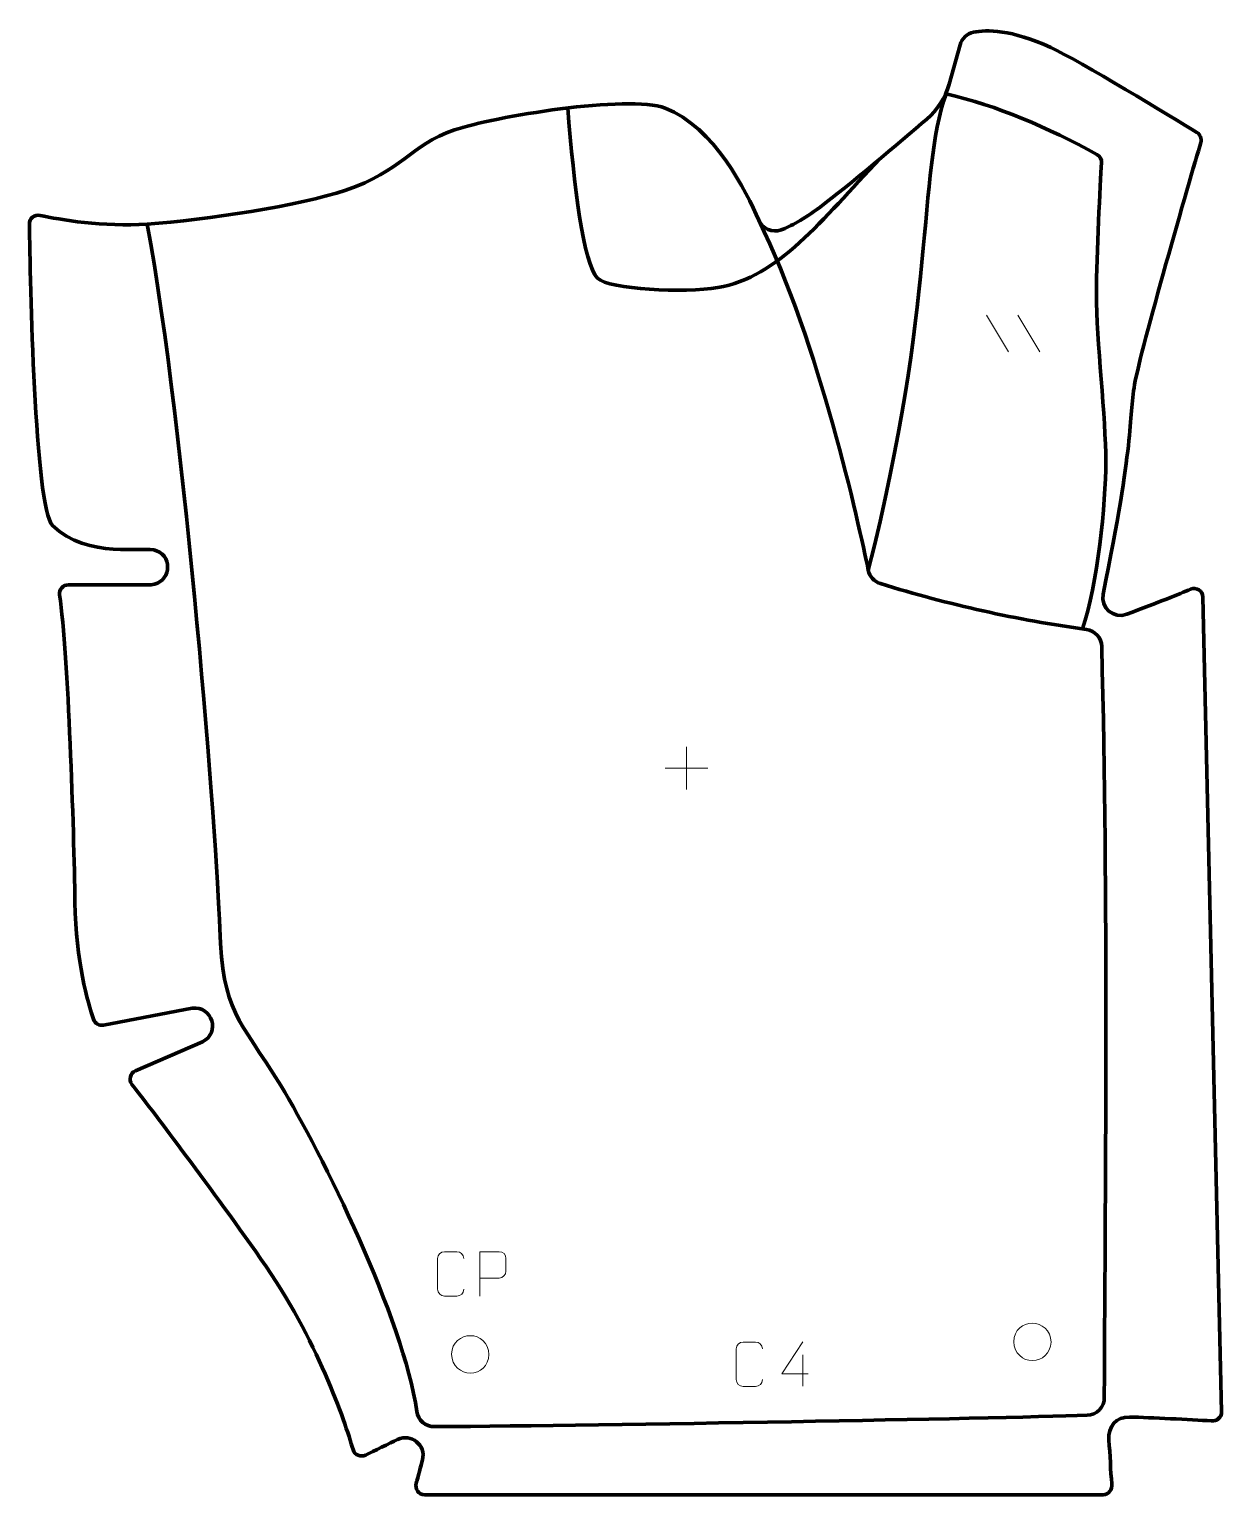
# Model space of a CAD drawing. Header units: millimetres. Extents: x -335 to 335, y -411 to 412.
import ezdxf

# ---------------------------------------------------------------- set-up
doc = ezdxf.new("R2010")
doc.units = ezdxf.units.MM
doc.header["$MEASUREMENT"] = 0
for name, color, linetype in [('layer 1', 7, 'Continuous'), ('layer 2', 7, 'Continuous'), ('layer 3', 7, 'Continuous')]:
    doc.layers.add(name, color=color, linetype=linetype)

msp = doc.modelspace()

# ---------------------------------------------------------------- linework, layer by layer
at = {"layer": 'layer 1', "color": 250, "lineweight": 9}
for points in [[(202.9121, 251.695), (202.9121, 251.695), (215.2764, 231.1507), (215.2764, 231.1507)], [(220.642, 251.695), (220.642, 251.695), (233.0063, 231.1507), (233.0063, 231.1507)], [(34.3753, 8.9837), (34.3753, 8.9837), (34.3753, -14.9942), (34.3753, -14.9942)], [(22.3864, -3.0053), (22.3864, -3.0053), (46.3643, -3.0053), (46.3643, -3.0053)]]:
    msp.add_open_spline(points, degree=3, dxfattribs=at)
for points, knots in [([(-90.8462, -296.0088), (-90.986, -298.3322), (-92.6632, -299.8118), (-94.8109, -299.8226), (-94.8109, -299.8226), (-97.1428, -299.8222), (-99.4747, -299.8222), (-101.8062, -299.8226), (-101.8062, -299.8226), (-103.7312, -299.928), (-105.7033, -298.0435), (-105.6921, -296.0262), (-105.6921, -296.0262), (-105.6917, -290.2561), (-105.6917, -284.4864), (-105.6921, -278.7171), (-105.6921, -278.7171), (-105.6879, -276.579), (-103.9412, -274.8598), (-101.7888, -274.8733), (-101.7888, -274.8733), (-99.4631, -274.8733), (-97.137, -274.8733), (-94.8109, -274.8733), (-94.8109, -274.8733), (-92.8643, -274.8378), (-90.8729, -276.3293), (-90.8462, -278.7669)], [0, 0, 0, 0, 0.125, 0.125, 0.125, 0.125, 0.25, 0.25, 0.25, 0.25, 0.375, 0.375, 0.375, 0.375, 0.5, 0.5, 0.5, 0.5, 0.625, 0.625, 0.625, 0.625, 0.75, 0.75, 0.75, 0.75, 1, 1, 1, 1]), ([(-81.8952, -299.827), (-81.8952, -299.827), (-81.8952, -274.8734), (-81.8952, -274.8734), (-81.8952, -274.8734), (-78.3002, -274.8734), (-74.7049, -274.8734), (-71.1095, -274.8734), (-71.1095, -274.8734), (-68.7843, -274.9113), (-67.2269, -276.4014), (-67.2311, -278.7675), (-67.2311, -278.7675), (-67.2315, -280.8032), (-67.2315, -283.8625), (-67.2311, -285.8985), (-67.2311, -285.8985), (-67.2376, -287.7739), (-69.0498, -289.7158), (-71.0594, -289.7349), (-71.0594, -289.7349), (-71.0594, -289.7349), (-81.8952, -289.7349), (-81.8952, -289.7349)], [0, 0, 0, 0, 0.14285714, 0.14285714, 0.14285714, 0.14285714, 0.28571429, 0.28571429, 0.28571429, 0.28571429, 0.42857143, 0.42857143, 0.42857143, 0.42857143, 0.57142857, 0.57142857, 0.57142857, 0.57142857, 0.71428571, 0.71428571, 0.71428571, 0.71428571, 1, 1, 1, 1]), ([(218.3099, -325.4981), (218.3806, -318.8577), (223.6546, -315.0117), (228.8099, -315.1087), (228.8099, -315.1087), (233.9652, -315.0117), (239.2392, -319.0751), (239.3099, -325.7155), (239.3099, -325.7155), (238.9397, -332.0448), (234.4978, -336.0755), (228.8099, -336.1049), (228.8099, -336.1049), (223.6546, -336.2019), (218.3806, -332.1385), (218.3099, -325.4981)], [0, 0, 0, 0, 0.2, 0.2, 0.2, 0.2, 0.4, 0.4, 0.4, 0.4, 0.6, 0.6, 0.6, 0.6, 1, 1, 1, 1]), ([(-97.7845, -332.4982), (-97.7138, -325.8578), (-92.4398, -322.0118), (-87.2845, -322.1088), (-87.2845, -322.1088), (-82.1292, -322.0118), (-76.8552, -326.0752), (-76.7845, -332.7156), (-76.7845, -332.7156), (-77.1547, -339.0449), (-81.5966, -343.0756), (-87.2845, -343.105), (-87.2845, -343.105), (-92.4398, -343.202), (-97.7138, -339.1386), (-97.7845, -332.4982)], [0, 0, 0, 0, 0.2, 0.2, 0.2, 0.2, 0.4, 0.4, 0.4, 0.4, 0.6, 0.6, 0.6, 0.6, 1, 1, 1, 1])]:
    msp.add_open_spline(points, degree=3, knots=knots, dxfattribs=at)
at = {"layer": 'layer 2', "color": 12, "lineweight": 200}
msp.add_open_spline([(268.5401, -411.4999), (268.5401, -411.4999), (-112.8644, -411.4999), (-112.8644, -411.4999), (-112.8644, -411.4999), (-116.2479, -411.4999), (-118.5826, -408.236), (-117.6294, -404.9943), (-117.6294, -404.9943), (-116.6695, -401.729), (-114.9673, -395.1366), (-114.1239, -391.8396), (-114.1239, -391.8396), (-112.0418, -383.7006), (-120.5134, -376.7999), (-128.0991, -380.4304), (-128.0991, -380.4304), (-132.6143, -382.5915), (-141.6285, -386.949), (-146.1028, -389.1934), (-146.1028, -389.1934), (-148.9095, -390.6006), (-152.3057, -389.1687), (-153.1876, -386.1584), (-153.1876, -386.1584), (-157.8454, -370.2587), (-173.0677, -324.3722), (-204.9645, -279.0065), (-204.9645, -279.0065), (-236.7332, -233.8226), (-266.9514, -194.446), (-277.509, -180.8319), (-277.509, -180.8319), (-279.5071, -178.2553), (-278.5373, -174.4904), (-275.5433, -173.1942), (-275.5433, -173.1942), (-275.5433, -173.1942), (-237.8589, -156.8837), (-237.8589, -156.8837), (-237.8589, -156.8837), (-227.6312, -151.9211), (-232.3108, -136.4755), (-243.5778, -138.0069), (-243.5778, -138.0069), (-243.5778, -138.0069), (-293.4468, -147.5117), (-293.4468, -147.5117), (-293.4468, -147.5117), (-295.8908, -147.9774), (-298.3035, -146.579), (-299.1131, -144.2295), (-299.1131, -144.2295), (-302.225, -135.1963), (-309.0914, -111.6332), (-309.5525, -78.4756), (-309.5525, -78.4756), (-310.1138, -38.1238), (-313.3099, 61.1712), (-318.1515, 94.3764), (-318.1515, 94.3764), (-318.5896, 97.3803), (-316.2743, 100.0762), (-313.2345, 100.0914), (-313.2345, 100.0914), (-299.9869, 100.157), (-270.1419, 99.7908), (-266.6212, 100.0904), (-266.6212, 100.0904), (-256.2016, 100.9769), (-253.9434, 115.2872), (-263.6177, 119.2532), (-263.6177, 119.2532), (-270.3649, 122.0194), (-302.4098, 114.0685), (-322.1149, 133.4067), (-322.1149, 133.4067), (-332.2936, 143.3959), (-334.7359, 272.4371), (-335.1709, 302.7947), (-335.1709, 302.7947), (-335.2167, 306), (-332.27, 308.4123), (-329.1303, 307.7452), (-329.1303, 307.7452), (-318.0855, 305.3993), (-293.6627, 301.1261), (-268.9129, 302.8914), (-268.9129, 302.8914), (-235.4445, 305.2786), (-183.8804, 313.0365), (-157.1529, 321.9893), (-157.1529, 321.9893), (-125.677, 332.5332), (-121.3833, 347.1823), (-96.1696, 355.813), (-96.1696, 355.813), (-74.6777, 363.1698), (1.5889, 375.964), (22.3361, 368.0491), (22.3361, 368.0491), (49.7889, 357.5758), (68.0477, 321.0397), (74.894, 305.0726), (74.894, 305.0726), (77.004, 300.1513), (82.6301, 297.739), (87.6318, 299.6649), (87.6318, 299.6649), (92.7576, 301.6383), (99.9681, 305.3784), (109.3971, 312.4404), (109.3971, 312.4404), (125.0058, 324.1307), (154.4549, 349.0767), (169.4473, 361.892), (169.4473, 361.892), (175.4876, 367.0549), (179.8486, 373.8964), (181.9762, 381.5463), (181.9762, 381.5463), (181.9762, 381.5463), (188.1258, 403.6539), (188.1258, 403.6539), (188.1258, 403.6539), (189.1263, 407.2501), (192.0459, 409.9982), (195.7056, 410.7553), (195.7056, 410.7553), (202.9711, 412.2585), (216.9023, 412.4013), (239.0863, 402.1602), (239.0863, 402.1602), (255.1585, 394.7406), (307.6639, 362.7655), (321.2934, 354.4237), (321.2934, 354.4237), (323.2157, 353.2472), (324.1118, 350.9333), (323.4803, 348.7719), (323.4803, 348.7719), (317.6168, 328.6911), (289.5096, 232.0028), (286.3003, 212.7718), (286.3003, 212.7718), (282.9352, 192.6088), (286.1631, 180.3011), (268.5433, 94.8823), (268.5433, 94.8823), (266.9575, 87.1932), (274.4632, 80.768), (281.8299, 83.5087), (281.8299, 83.5087), (300.0329, 90.2817), (311.3867, 94.8876), (317.7727, 97.5902), (317.7727, 97.5902), (321.025, 98.9664), (324.6395, 96.6323), (324.72, 93.1056), (324.72, 93.1056), (324.72, 93.1056), (335.171, -364.9568), (335.171, -364.9568), (335.171, -364.9568), (335.2419, -368.0641), (332.5135, -370.2104), (329.408, -370.0051), (329.408, -370.0051), (317.3734, -369.2085), (295.6634, -368.1974), (283.5455, -367.8397), (283.5455, -367.8397), (275.632, -367.6062), (271.2438, -373.0337), (271.8467, -380.9172), (271.8467, -380.9172), (272.4319, -388.5704), (272.8366, -398.5751), (273.3897, -405.292), (273.3897, -405.292), (273.6568, -408.5312), (271.7945, -411.4999), (268.5401, -411.4999)], degree=3, knots=[0, 0, 0, 0, 0.0212766, 0.0212766, 0.0212766, 0.0212766, 0.04255319, 0.04255319, 0.04255319, 0.04255319, 0.06382979, 0.06382979, 0.06382979, 0.06382979, 0.08510638, 0.08510638, 0.08510638, 0.08510638, 0.10638298, 0.10638298, 0.10638298, 0.10638298, 0.12765957, 0.12765957, 0.12765957, 0.12765957, 0.14893617, 0.14893617, 0.14893617, 0.14893617, 0.17021277, 0.17021277, 0.17021277, 0.17021277, 0.19148936, 0.19148936, 0.19148936, 0.19148936, 0.21276596, 0.21276596, 0.21276596, 0.21276596, 0.23404255, 0.23404255, 0.23404255, 0.23404255, 0.25531915, 0.25531915, 0.25531915, 0.25531915, 0.27659574, 0.27659574, 0.27659574, 0.27659574, 0.29787234, 0.29787234, 0.29787234, 0.29787234, 0.31914894, 0.31914894, 0.31914894, 0.31914894, 0.34042553, 0.34042553, 0.34042553, 0.34042553, 0.36170213, 0.36170213, 0.36170213, 0.36170213, 0.38297872, 0.38297872, 0.38297872, 0.38297872, 0.40425532, 0.40425532, 0.40425532, 0.40425532, 0.42553191, 0.42553191, 0.42553191, 0.42553191, 0.44680851, 0.44680851, 0.44680851, 0.44680851, 0.46808511, 0.46808511, 0.46808511, 0.46808511, 0.4893617, 0.4893617, 0.4893617, 0.4893617, 0.5106383, 0.5106383, 0.5106383, 0.5106383, 0.53191489, 0.53191489, 0.53191489, 0.53191489, 0.55319149, 0.55319149, 0.55319149, 0.55319149, 0.57446809, 0.57446809, 0.57446809, 0.57446809, 0.59574468, 0.59574468, 0.59574468, 0.59574468, 0.61702128, 0.61702128, 0.61702128, 0.61702128, 0.63829787, 0.63829787, 0.63829787, 0.63829787, 0.65957447, 0.65957447, 0.65957447, 0.65957447, 0.68085106, 0.68085106, 0.68085106, 0.68085106, 0.70212766, 0.70212766, 0.70212766, 0.70212766, 0.72340426, 0.72340426, 0.72340426, 0.72340426, 0.74468085, 0.74468085, 0.74468085, 0.74468085, 0.76595745, 0.76595745, 0.76595745, 0.76595745, 0.78723404, 0.78723404, 0.78723404, 0.78723404, 0.80851064, 0.80851064, 0.80851064, 0.80851064, 0.82978723, 0.82978723, 0.82978723, 0.82978723, 0.85106383, 0.85106383, 0.85106383, 0.85106383, 0.87234043, 0.87234043, 0.87234043, 0.87234043, 0.89361702, 0.89361702, 0.89361702, 0.89361702, 0.91489362, 0.91489362, 0.91489362, 0.91489362, 0.93617021, 0.93617021, 0.93617021, 0.93617021, 0.95744681, 0.95744681, 0.95744681, 0.95744681, 1, 1, 1, 1], dxfattribs=at)
at = {"layer": 'layer 2', "color": 250, "lineweight": 9}
for points, knots in [([(77.0768, -346.8091), (76.937, -349.1325), (75.2598, -350.6121), (73.1121, -350.6229), (73.1121, -350.6229), (70.7802, -350.6225), (68.4483, -350.6225), (66.1168, -350.6229), (66.1168, -350.6229), (64.1918, -350.7283), (62.2197, -348.8438), (62.2309, -346.8265), (62.2309, -346.8265), (62.2313, -341.0564), (62.2313, -335.2867), (62.2309, -329.5174), (62.2309, -329.5174), (62.2351, -327.3793), (63.9818, -325.6601), (66.1342, -325.6736), (66.1342, -325.6736), (68.4599, -325.6736), (70.786, -325.6736), (73.1121, -325.6736), (73.1121, -325.6736), (75.0587, -325.6381), (77.0501, -327.1296), (77.0768, -329.5672)], [0, 0, 0, 0, 0.125, 0.125, 0.125, 0.125, 0.25, 0.25, 0.25, 0.25, 0.375, 0.375, 0.375, 0.375, 0.5, 0.5, 0.5, 0.5, 0.625, 0.625, 0.625, 0.625, 0.75, 0.75, 0.75, 0.75, 1, 1, 1, 1]), ([(102.7028, -343.6119), (102.7028, -343.6119), (87.8811, -343.6119), (87.8811, -343.6119), (87.8811, -343.6119), (87.8811, -343.6119), (99.7587, -325.5414), (99.7587, -325.5414)], [0, 0, 0, 0, 0.33333333, 0.33333333, 0.33333333, 0.33333333, 1, 1, 1, 1])]:
    msp.add_open_spline(points, degree=3, knots=knots, dxfattribs=at)
msp.add_open_spline([(99.7587, -332.8508), (99.7587, -332.8508), (99.7587, -350.5155), (99.7587, -350.5155)], degree=3, dxfattribs=at)
at = {"layer": 'layer 3', "color": 142, "lineweight": 200}
for points, knots in [([(256.9628, 75.3002), (265.3388, 100.0788), (270.1152, 145.6874), (270.1152, 169.419), (270.1152, 169.419), (270.1152, 193.1508), (264.8013, 237.7872), (264.8013, 263.6477), (264.8013, 263.6477), (264.8013, 285.6698), (267.0218, 325.8627), (267.6809, 337.3095), (267.6809, 337.3095), (267.7938, 339.2703), (266.8374, 341.0102), (265.1215, 341.9656), (265.1215, 341.9656), (237.2413, 357.4884), (208.9984, 369.3864), (180.2405, 376.1344), (180.2405, 376.1344), (164.2381, 330.3043), (174.7395, 258.9258), (136.5354, 108.307)], [0, 0, 0, 0, 0.14285714, 0.14285714, 0.14285714, 0.14285714, 0.28571429, 0.28571429, 0.28571429, 0.28571429, 0.42857143, 0.42857143, 0.42857143, 0.42857143, 0.57142857, 0.57142857, 0.57142857, 0.57142857, 0.71428571, 0.71428571, 0.71428571, 0.71428571, 1, 1, 1, 1]), ([(-32.4719, 368.1738), (-28.917, 324.2756), (-23.7767, 280.5107), (-15.7086, 272.4536), (-15.7086, 272.4536), (-9.426, 266.1798), (33.1969, 264.013), (52.0232, 267.182), (52.0232, 267.182), (86.1372, 272.9249), (109.9948, 305.0725), (143.0991, 339.6147)], [0, 0, 0, 0, 0.25, 0.25, 0.25, 0.25, 0.5, 0.5, 0.5, 0.5, 1, 1, 1, 1]), ([(-268.9128, 302.8913), (-247.1983, 185.3183), (-229.6673, -45.4514), (-228.0735, -93.1971), (-228.0735, -93.1971), (-226.48, -140.9424), (-217.7145, -142.5341), (-193.8085, -181.5259), (-193.8085, -181.5259), (-171.2374, -218.3414), (-124.5131, -313.3271), (-117.3545, -364.6746), (-117.3545, -364.6746), (-116.6652, -369.6209), (-112.3916, -373.2782), (-107.391, -373.2429), (-107.391, -373.2429), (-6.3203, -372.5275), (204.7061, -368.6737), (259.5842, -366.8597), (259.5842, -366.8597), (265.017, -366.6798), (269.3085, -362.1992), (269.2496, -356.771), (269.2496, -356.771), (269.7968, -221.0511), (271.4919, -81.1307), (267.7955, 65.3632), (267.7955, 65.3632), (267.6723, 70.2505), (264.0193, 74.3411), (259.1679, 74.9978), (259.1679, 74.9978), (220.2989, 80.2632), (181.7011, 88.8776), (143.369, 100.7712), (143.369, 100.7712), (139.8856, 101.8521), (137.2666, 104.7382), (136.5353, 108.3069), (136.5353, 108.3069), (131.3703, 133.5086), (109.0656, 236.0572), (74.8941, 305.0726)], [0, 0, 0, 0, 0.08333333, 0.08333333, 0.08333333, 0.08333333, 0.16666667, 0.16666667, 0.16666667, 0.16666667, 0.25, 0.25, 0.25, 0.25, 0.33333333, 0.33333333, 0.33333333, 0.33333333, 0.41666667, 0.41666667, 0.41666667, 0.41666667, 0.5, 0.5, 0.5, 0.5, 0.58333333, 0.58333333, 0.58333333, 0.58333333, 0.66666667, 0.66666667, 0.66666667, 0.66666667, 0.75, 0.75, 0.75, 0.75, 0.83333333, 0.83333333, 0.83333333, 0.83333333, 1, 1, 1, 1])]:
    msp.add_open_spline(points, degree=3, knots=knots, dxfattribs=at)

doc.saveas('drawing.dxf')
